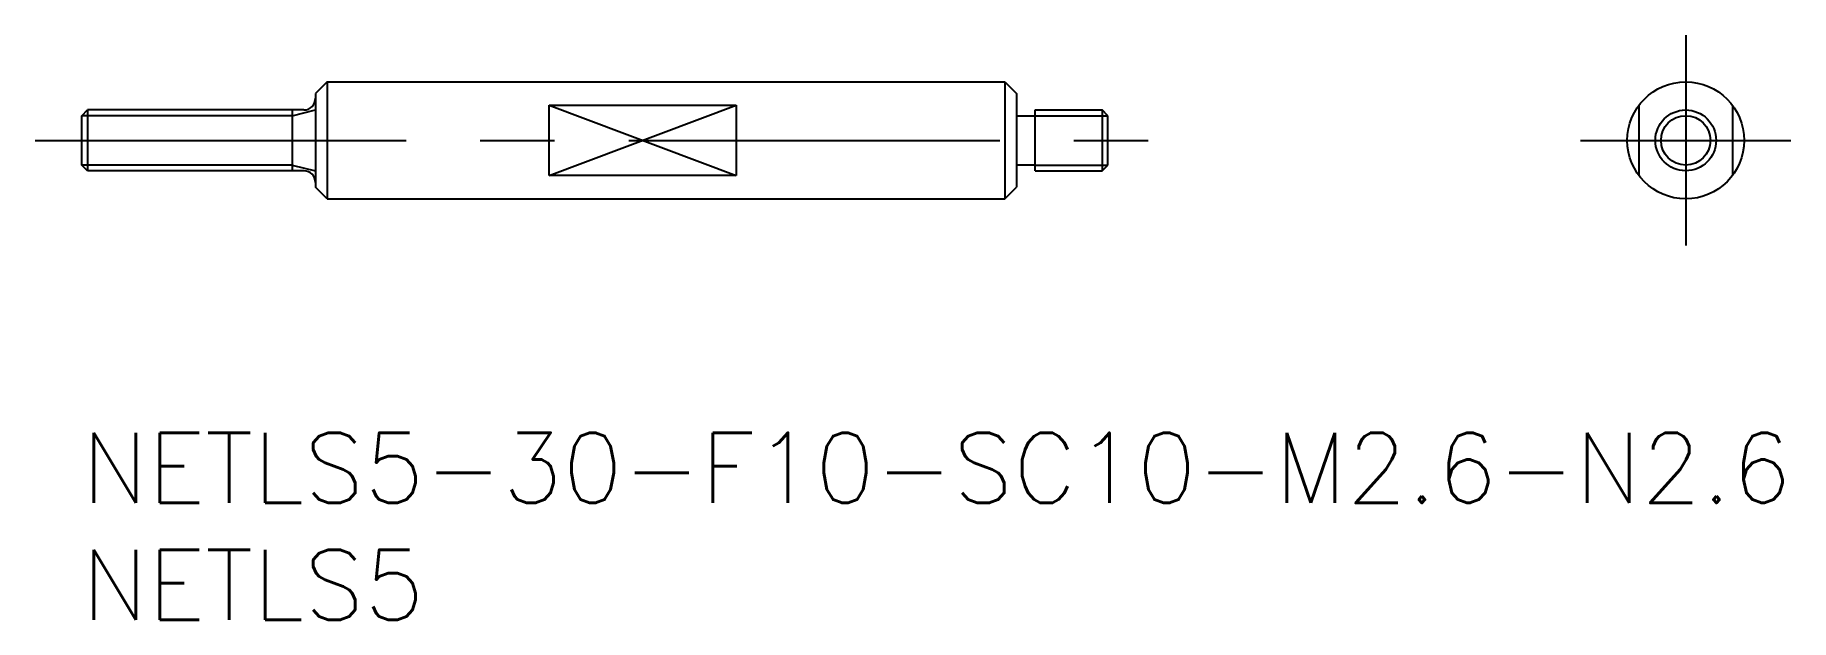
# Model space of a CAD drawing. Extents: x -2 to 73.1, y -8 to 17.
import ezdxf

# ---------------------------------------------------------------- set-up
doc = ezdxf.new("R2010")
doc.units = 0
doc.header["$LTSCALE"] = 0.5
doc.linetypes.add('CENTER', pattern=[50.8, 31.75, -6.35, 6.35, -6.35])
doc.linetypes.add('DASHED', pattern=[19.05, 12.7, -6.35])
for name, color, linetype in [('MSM_CENTER', 1, 'CENTER'), ('MSM_CONTINUOUS', 7, 'CONTINUOUS'), ('MSM_DASHED', 4, 'DASHED'), ('MSM_NARROW', 5, 'CONTINUOUS'), ('MSM_PART_NUMBER', 7, 'CONTINUOUS')]:
    doc.layers.add(name, color=color, linetype=linetype)
doc.styles.get("Standard").update_dxf_attribs({"font": 'txt.shx', "height": 3, "bigfont": 'bigfont.shx'})

# ---------------------------------------------------------------- blocks, each defined once
blk = doc.blocks.new('*U4')
at = {"layer": 'MSM_PART_NUMBER'}
blk.add_text('NETLS5-30-F10-SC10-M2.6-N2.6', height=3, dxfattribs=at).set_placement((0, -3))
blk = doc.blocks.new('*U5')
at = {"layer": 'MSM_PART_NUMBER'}
blk.add_text('NETLS5', height=3, dxfattribs=at).set_placement((0, -8))

msp = doc.modelspace()

# ---------------------------------------------------------------- linework, layer by layer
at = {"layer": 'MSM_CENTER'}
for p, q in [((68.632, 17), (68.632, 8)), ((-2, 12.5), (45.9, 12.5)), ((64.132, 12.5), (73.132, 12.5))]:
    msp.add_line(p, q, dxfattribs=at)
at = {"layer": 'MSM_CONTINUOUS'}
for p, q in [((10.5, 15), (10, 14.5)), ((10, 14.5), (10, 10.5)), ((10.5, 15), (39.5, 15)), ((10.5, 15), (10.5, 10)), ((39.5, 15), (39.5, 10)), ((39.5, 15), (40, 14.5)), ((40, 14.5), (40, 10.5)), ((0, 13.556), (0.244, 13.8)), ((0, 11.443), (0, 13.556)), ((9.5, 13.8), (0.244, 13.8)), ((0.244, 13.8), (0.244, 11.2)), ((9, 13.8), (9, 11.2)), ((20, 14), (28, 14)), ((20, 11), (20, 14)), ((28, 14), (28, 11)), ((40, 13.55), (40.8, 13.55)), ((40.8, 13.8), (43.656, 13.8)), ((40.8, 11.2), (40.8, 13.8)), ((43.9, 13.556), (43.656, 13.8)), ((43.656, 13.8), (43.656, 11.2)), ((43.9, 11.443), (43.9, 13.556)), ((0.244, 11.2), (0, 11.443)), ((40, 11.45), (40.8, 11.45)), ((43.656, 11.2), (43.9, 11.443)), ((9.5, 11.2), (0.244, 11.2)), ((28, 11), (20, 11)), ((40.8, 11.2), (43.656, 11.2)), ((10.5, 10), (10, 10.5)), ((10.5, 10), (39.5, 10)), ((39.5, 10), (40, 10.5))]:
    msp.add_line(p, q, dxfattribs=at)
for radius in [2.5, 1.3]:
    msp.add_circle((68.632, 12.5), radius, dxfattribs=at)
for centre, start, end in [((9.5, 14.3), 270, 0), ((9.5, 10.7), 0, 90)]:
    msp.add_arc(centre, 0.5, start, end, dxfattribs=at)
at = {"layer": 'MSM_DASHED'}
for p, q in [((66.632, 14), (66.632, 11)), ((70.632, 14), (70.632, 11))]:
    msp.add_line(p, q, dxfattribs=at)
at = {"layer": 'MSM_NARROW'}
for p, q in [((9, 13.556), (0, 13.556)), ((9, 13.556), (10, 13.8)), ((20, 14), (28, 11)), ((20, 11), (28, 14)), ((40.8, 13.556), (43.9, 13.556)), ((9, 11.443), (0, 11.443)), ((9, 11.443), (10, 11.2)), ((40.8, 11.443), (43.9, 11.443))]:
    msp.add_line(p, q, dxfattribs=at)
msp.add_circle((68.632, 12.5), 1.056, dxfattribs=at)

# ---------------------------------------------------------------- block references
at = {"layer": 'MSM_CONTINUOUS'}
for name in ['*U4', '*U5']:
    msp.add_blockref(name, (0, 0), dxfattribs=at)

doc.saveas('drawing.dxf')
